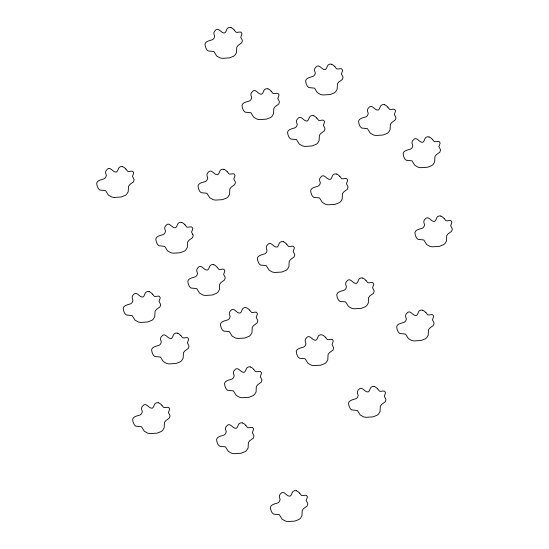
<?xml version="1.0" encoding="UTF-8"?>
<svg xmlns="http://www.w3.org/2000/svg" width="549" height="549" viewBox="0 0 549 549"><rect width="100%" height="100%" fill="white"/><g stroke="black" fill="none" stroke-linecap="round" stroke-linejoin="round"><path stroke-width="0.82" d="M114.405 197.427L121.137 197.002L125.344 195.334A9.539 8.269 -20.4 0 0 126.846 194.01L128.219 191.697L128.507 186.303L129.839 184.526L133.352 181.966L134.059 180.065A4.117 3.569 -20.4 0 0 133.922 179.235A3.891 3.376 -20.4 0 0 133.675 178.658L132.474 176.414L133.62 173.175A3.081 2.67 -20.4 0 0 133.633 172.619C132.844 168.92 127.903 173.511 126.805 170.286A14.528 12.593 -20.4 0 0 126.62 169.964A6.794 5.888 -20.4 0 0 126.181 169.346L125.92 169.051M230.861 27.622L229.688 27.45A2.731 2.368 -20.4 0 0 228.823 27.594C226.058 28.184 226.785 31.767 224.658 32.933C220.767 33.619 218.44 25.81 214.68 31.156A3.85 3.335 -20.4 0 0 214.014 32.425L213.89 33.153A4.529 3.925 -20.4 0 0 214.151 34.711L214.666 36.371L214.041 38.197A4.817 4.179 -20.4 0 1 212.415 39.713C209.368 40.777 203.501 41.443 205.278 46.178A24.465 21.205 -20.4 0 0 205.69 47.502L206.65 49.554L208.14 50.92L213.849 51.496L216.69 55.998L219.916 57.837A12.03 10.424 -20.4 0 0 222.681 58.324L229.413 57.899L233.62 56.231A9.539 8.269 -20.4 0 0 235.123 54.907L236.495 52.594L236.784 47.2L238.115 45.423L241.629 42.863L242.335 40.962A4.117 3.569 -20.4 0 0 242.198 40.125A3.891 3.376 -20.4 0 0 241.951 39.555L240.75 37.311L241.903 34.072A3.081 2.67 -20.4 0 0 241.91 33.51C241.121 29.818 236.18 34.409 235.082 31.183A14.528 12.593 -20.4 0 0 234.897 30.861A6.794 5.888 -20.4 0 0 234.457 30.236L234.197 29.948M331.527 64.267L330.347 64.089A2.731 2.368 -20.4 0 0 329.489 64.233C326.724 64.83 327.451 68.405 325.317 69.579C321.433 70.258 319.106 62.449 315.346 67.795A3.85 3.335 -20.4 0 0 314.68 69.071L314.55 69.798A4.529 3.925 -20.4 0 0 314.81 71.349L315.332 73.01L314.701 74.842A4.817 4.179 -20.4 0 1 313.081 76.359C310.027 77.423 304.16 78.082 305.944 82.817A24.465 21.205 -20.4 0 0 306.356 84.141L307.316 86.193L308.806 87.566L314.515 88.135L317.349 92.644L320.575 94.483A12.03 10.424 -20.4 0 0 323.34 94.963L330.079 94.538L334.286 92.87A9.539 8.269 -20.4 0 0 335.782 91.553L337.161 89.24L337.45 83.839L338.774 82.062L342.295 79.502L343.001 77.608A4.117 3.569 -20.4 0 0 342.864 76.771A3.891 3.376 -20.4 0 0 342.61 76.201L341.416 73.957L342.562 70.711A3.081 2.67 -20.4 0 0 342.576 70.155C341.78 66.463 336.846 71.047 335.748 67.822A14.528 12.593 -20.4 0 0 335.563 67.506A6.794 5.888 -20.4 0 0 335.123 66.882L334.863 66.594M384.451 104.756L383.271 104.578A2.731 2.368 -20.4 0 0 382.413 104.722C379.647 105.312 380.375 108.894 378.24 110.068C374.356 110.747 372.03 102.938 368.262 108.283A3.85 3.335 -20.4 0 0 367.604 109.56L367.473 110.287A4.529 3.925 -20.4 0 0 367.734 111.838L368.255 113.499L367.624 115.324A4.817 4.179 -20.4 0 1 366.005 116.848C362.951 117.911 357.083 118.57 358.868 123.305A24.465 21.205 -20.4 0 0 359.279 124.63L360.24 126.682L361.729 128.054L367.432 128.624L370.273 133.132L373.498 134.972A12.03 10.424 -20.4 0 0 376.264 135.452L383.003 135.027L387.21 133.359A9.539 8.269 -20.4 0 0 388.706 132.035L390.085 129.729L390.373 124.328L391.698 122.551L395.218 119.991L395.925 118.09A4.117 3.569 -20.4 0 0 395.781 117.26A3.891 3.376 -20.4 0 0 395.534 116.683L394.34 114.439L395.486 111.2A3.081 2.67 -20.4 0 0 395.5 110.644C394.704 106.952 389.769 111.536 388.671 108.311A14.528 12.593 -20.4 0 0 388.486 107.995A6.794 5.888 -20.4 0 0 388.047 107.371L387.786 107.076M267.898 88.869L266.725 88.698A2.731 2.368 -20.4 0 0 265.86 88.842C263.095 89.432 263.822 93.014 261.695 94.181C257.804 94.867 255.477 87.058 251.717 92.404A3.85 3.335 -20.4 0 0 251.051 93.673L250.927 94.407A4.529 3.925 -20.4 0 0 251.188 95.958L251.703 97.619L251.078 99.444A4.817 4.179 -20.4 0 1 249.452 100.961C246.405 102.025 240.537 102.69 242.315 107.426A24.465 21.205 -20.4 0 0 242.727 108.75L243.687 110.802L245.177 112.168L250.886 112.744L253.727 117.246L256.953 119.085A12.03 10.424 -20.4 0 0 259.718 119.572L266.45 119.147L270.657 117.479A9.539 8.269 -20.4 0 0 272.16 116.155L273.532 113.842L273.821 108.448L275.152 106.671L278.666 104.111L279.372 102.21A4.117 3.569 -20.4 0 0 279.235 101.38A3.891 3.376 -20.4 0 0 278.988 100.803L277.787 98.559L278.94 95.32A3.081 2.67 -20.4 0 0 278.947 94.764C278.158 91.065 273.217 95.656 272.119 92.431A14.528 12.593 -20.4 0 0 271.933 92.108A6.794 5.888 -20.4 0 0 271.494 91.491L271.233 91.196M429.016 136.976L427.836 136.797A2.731 2.368 -20.4 0 0 426.971 136.941C424.205 137.531 424.933 141.114 422.805 142.287C418.921 142.966 416.588 135.157 412.827 140.503A3.85 3.335 -20.4 0 0 412.162 141.772L412.038 142.507A4.529 3.925 -20.4 0 0 412.299 144.058L412.814 145.718L412.189 147.544A4.817 4.179 -20.4 0 1 410.563 149.06C407.516 150.131 401.648 150.79 403.426 155.525A24.465 21.205 -20.4 0 0 403.838 156.849L404.798 158.901L406.294 160.274L411.997 160.843L414.838 165.352L418.064 167.191A12.03 10.424 -20.4 0 0 420.829 167.671L427.561 167.246L431.775 165.578A9.539 8.269 -20.4 0 0 433.271 164.254L434.643 161.941L434.932 156.547L436.263 154.77L439.783 152.21L440.483 150.309A4.117 3.569 -20.4 0 0 440.346 149.479A3.891 3.376 -20.4 0 0 440.099 148.903L438.905 146.658L440.051 143.419A3.081 2.67 -20.4 0 0 440.058 142.864C439.269 139.172 434.334 143.756 433.23 140.53A14.528 12.593 -20.4 0 0 433.051 140.215A6.794 5.888 -20.4 0 0 432.605 139.59L432.351 139.295M313.465 115.702L312.285 115.53A2.731 2.368 -20.4 0 0 311.427 115.674C308.662 116.264 309.389 119.84 307.262 121.013C303.371 121.693 301.044 113.89 297.284 119.229A3.85 3.335 -20.4 0 0 296.618 120.505L296.494 121.233A4.529 3.925 -20.4 0 0 296.748 122.784L297.27 124.451L296.645 126.277A4.817 4.179 -20.4 0 1 295.019 127.793C291.965 128.857 286.098 129.516 287.882 134.258A24.465 21.205 -20.4 0 0 288.294 135.582L289.254 137.634L290.744 139L296.453 139.57L299.294 144.078L302.513 145.917A12.03 10.424 -20.4 0 0 305.285 146.398L312.017 145.979L316.224 144.305A9.539 8.269 -20.4 0 0 317.727 142.987L319.099 140.674L319.388 135.274L320.719 133.496L324.233 130.943L324.939 129.042A4.117 3.569 -20.4 0 0 324.802 128.205A3.891 3.376 -20.4 0 0 324.555 127.636L323.354 125.392L324.507 122.146A3.081 2.67 -20.4 0 0 324.514 121.59C323.725 117.898 318.784 122.489 317.686 119.263A14.528 12.593 -20.4 0 0 317.5 118.941A6.794 5.888 -20.4 0 0 317.061 118.316L316.8 118.028M336.544 174.081L335.364 173.909A2.731 2.368 -20.4 0 0 334.499 174.054C331.733 174.644 332.461 178.226 330.333 179.393C326.449 180.079 324.116 172.269 320.355 177.615A3.85 3.335 -20.4 0 0 319.69 178.885L319.566 179.612A4.529 3.925 -20.4 0 0 319.827 181.17L320.341 182.831L319.717 184.656A4.817 4.179 -20.4 0 1 318.091 186.173C315.044 187.236 309.176 187.902 310.954 192.637A24.465 21.205 -20.4 0 0 311.365 193.962L312.326 196.014L313.822 197.379L319.525 197.956L322.366 202.457L325.591 204.297A12.03 10.424 -20.4 0 0 328.357 204.784L335.089 204.358L339.296 202.691A9.539 8.269 -20.4 0 0 340.799 201.366L342.171 199.054L342.459 193.653L343.791 191.882L347.311 189.323L348.011 187.422A4.117 3.569 -20.4 0 0 347.874 186.585A3.891 3.376 -20.4 0 0 347.627 186.015L346.433 183.771L347.579 180.532A3.081 2.67 -20.4 0 0 347.586 179.969C346.796 176.277 341.862 180.868 340.757 177.643A14.528 12.593 -20.4 0 0 340.579 177.32A6.794 5.888 -20.4 0 0 340.133 176.696L339.879 176.407M440.799 216.107L439.619 215.929A2.731 2.368 -20.4 0 0 438.761 216.073C435.995 216.663 436.723 220.245 434.588 221.419C430.704 222.098 428.378 214.288 424.617 219.634A3.85 3.335 -20.4 0 0 423.952 220.904L423.828 221.638A4.529 3.925 -20.4 0 0 424.082 223.189L424.603 224.85L423.972 226.675A4.817 4.179 -20.4 0 1 422.353 228.192C419.299 229.262 413.431 229.921 415.216 234.656A24.465 21.205 -20.4 0 0 415.627 235.981L416.588 238.033L418.077 239.405L423.787 239.975L426.628 244.483L429.846 246.323A12.03 10.424 -20.4 0 0 432.619 246.803L439.351 246.377L443.558 244.71A9.539 8.269 -20.4 0 0 445.061 243.385L446.433 241.073L446.721 235.679L448.053 233.901L451.566 231.342L452.273 229.441A4.117 3.569 -20.4 0 0 452.136 228.61A3.891 3.376 -20.4 0 0 451.889 228.034L450.688 225.79L451.834 222.551A3.081 2.67 -20.4 0 0 451.848 221.995C451.058 218.303 446.117 222.887 445.019 219.662A14.528 12.593 -20.4 0 0 444.834 219.346A6.794 5.888 -20.4 0 0 444.395 218.722L444.134 218.427M223.923 169.38L222.743 169.209A2.731 2.368 -20.4 0 0 221.878 169.353C219.113 169.943 219.84 173.525 217.713 174.692C213.822 175.378 211.495 167.569 207.735 172.914A3.85 3.335 -20.4 0 0 207.069 174.184L206.946 174.911A4.529 3.925 -20.4 0 0 207.206 176.469L207.721 178.13L207.097 179.955A4.817 4.179 -20.4 0 1 205.47 181.472C202.423 182.536 196.556 183.201 198.333 187.936A24.465 21.205 -20.4 0 0 198.745 189.261L199.706 191.313L201.202 192.678L206.904 193.255L209.745 197.757L212.971 199.596A12.03 10.424 -20.4 0 0 215.736 200.083L222.469 199.658L226.675 197.99A9.539 8.269 -20.4 0 0 228.178 196.666L229.551 194.353L229.839 188.959L231.17 187.182L234.691 184.622L235.391 182.721A4.117 3.569 -20.4 0 0 235.253 181.891A3.891 3.376 -20.4 0 0 235.006 181.314L233.812 179.07L234.958 175.831A3.081 2.67 -20.4 0 0 234.965 175.275C234.176 171.576 229.235 176.167 228.137 172.942A14.528 12.593 -20.4 0 0 227.959 172.619A6.794 5.888 -20.4 0 0 227.512 171.995L227.259 171.707M122.585 166.724L121.404 166.553A2.731 2.368 -20.4 0 0 120.547 166.697C117.781 167.287 118.509 170.869 116.381 172.036C112.49 172.722 110.164 164.913 106.403 170.259A3.85 3.335 -20.4 0 0 105.737 171.528L105.614 172.262A4.529 3.925 -20.4 0 0 105.868 173.813L106.389 175.474L105.758 177.3A4.817 4.179 -20.4 0 1 104.138 178.816C101.085 179.88 95.217 180.546 97.001 185.281A24.465 21.205 -20.4 0 0 97.413 186.605L98.374 188.657L99.863 190.023L105.573 190.599L108.414 195.101L111.632 196.94A12.03 10.424 -20.4 0 0 114.405 197.427M283.284 241.766L282.104 241.594A2.731 2.368 -20.4 0 0 281.239 241.738C278.473 242.329 279.201 245.911 277.073 247.077C273.182 247.764 270.856 239.954 267.095 245.3A3.85 3.335 -20.4 0 0 266.43 246.57L266.306 247.297A4.529 3.925 -20.4 0 0 266.567 248.855L267.082 250.516L266.457 252.341A4.817 4.179 -20.4 0 1 264.831 253.858C261.784 254.921 255.916 255.58 257.694 260.322A24.465 21.205 -20.4 0 0 258.105 261.647L259.066 263.698L260.562 265.064L266.265 265.641L269.106 270.142L272.331 271.981A12.03 10.424 -20.4 0 0 275.097 272.469L281.829 272.043L286.036 270.376A9.539 8.269 -20.4 0 0 287.539 269.051L288.911 266.739L289.199 261.338L290.531 259.567L294.051 257.007L294.751 255.107A4.117 3.569 -20.4 0 0 294.614 254.269A3.891 3.376 -20.4 0 0 294.367 253.7L293.173 251.456L294.319 248.217A3.081 2.67 -20.4 0 0 294.326 247.654C293.537 243.962 288.596 248.553 287.498 245.328A14.528 12.593 -20.4 0 0 287.312 245.005A6.794 5.888 -20.4 0 0 286.873 244.38L286.612 244.092M181.698 222.462L180.518 222.29A2.731 2.368 -20.4 0 0 179.66 222.434C176.895 223.024 177.622 226.607 175.488 227.773C171.604 228.459 169.277 220.65 165.517 225.996A3.85 3.335 -20.4 0 0 164.851 227.265L164.721 228A4.529 3.925 -20.4 0 0 164.981 229.551L165.503 231.211L164.872 233.037A4.817 4.179 -20.4 0 1 163.252 234.553C160.198 235.617 154.331 236.283 156.115 241.018A24.465 21.205 -20.4 0 0 156.527 242.342L157.488 244.394L158.977 245.76L164.686 246.336L167.527 250.838L170.746 252.677A12.03 10.424 -20.4 0 0 173.518 253.164L180.25 252.739L184.457 251.071A9.539 8.269 -20.4 0 0 185.96 249.747L187.333 247.434L187.621 242.04L188.952 240.263L192.466 237.703L193.173 235.802A4.117 3.569 -20.4 0 0 193.035 234.972A3.891 3.376 -20.4 0 0 192.781 234.396M362.663 278.089L361.482 277.918A2.731 2.368 -20.4 0 0 360.618 278.062C357.852 278.652 358.579 282.234 356.452 283.401C352.561 284.08 350.235 276.277 346.474 281.616A3.85 3.335 -20.4 0 0 345.808 282.893L345.685 283.62A4.529 3.925 -20.4 0 0 345.945 285.171L346.46 286.839L345.836 288.664A4.817 4.179 -20.4 0 1 344.209 290.181C341.162 291.245 335.295 291.903 337.072 296.645A24.465 21.205 -20.4 0 0 337.484 297.97L338.445 300.022L339.941 301.387L345.644 301.957L348.485 306.466L351.71 308.305A12.03 10.424 -20.4 0 0 354.476 308.785L361.208 308.366L365.414 306.699A9.539 8.269 -20.4 0 0 366.917 305.374L368.29 303.062L368.578 297.661L369.909 295.89L373.43 293.331L374.13 291.43A4.117 3.569 -20.4 0 0 373.993 290.593A3.891 3.376 -20.4 0 0 373.745 290.023L372.551 287.779L373.697 284.533A3.081 2.67 -20.4 0 0 373.704 283.977C372.915 280.285 367.974 284.876 366.876 281.651A14.528 12.593 -20.4 0 0 366.698 281.328A6.794 5.888 -20.4 0 0 366.252 280.704L365.998 280.415M422.572 310.226L421.392 310.055A2.731 2.368 -20.4 0 0 420.534 310.199C417.762 310.789 418.489 314.371 416.362 315.538C412.477 316.224 410.144 308.414 406.384 313.76A3.85 3.335 -20.4 0 0 405.718 315.03L405.594 315.757A4.529 3.925 -20.4 0 0 405.855 317.315L406.377 318.976L405.745 320.801A4.817 4.179 -20.4 0 1 404.126 322.318C401.072 323.382 395.205 324.047 396.989 328.782A24.465 21.205 -20.4 0 0 397.394 330.107L398.354 332.159L399.85 333.524L405.553 334.101L408.394 338.603L411.62 340.442A12.03 10.424 -20.4 0 0 414.385 340.929L421.117 340.504L425.331 338.836A9.539 8.269 -20.4 0 0 426.827 337.511L428.199 335.199L428.488 329.805L429.819 328.028L433.339 325.468L434.039 323.567A4.117 3.569 -20.4 0 0 433.902 322.737A3.891 3.376 -20.4 0 0 433.655 322.16L432.461 319.916L433.607 316.677A3.081 2.67 -20.4 0 0 433.614 316.121C432.825 312.422 427.891 317.013 426.786 313.788A14.528 12.593 -20.4 0 0 426.607 313.465A6.794 5.888 -20.4 0 0 426.161 312.841L425.907 312.553M213.733 264.728L212.552 264.556A2.731 2.368 -20.4 0 0 211.694 264.7C208.929 265.291 209.656 268.873 207.529 270.039C203.638 270.726 201.311 262.916 197.551 268.262A3.85 3.335 -20.4 0 0 196.885 269.532L196.762 270.266A4.529 3.925 -20.4 0 0 197.016 271.817L197.537 273.477L196.913 275.303A4.817 4.179 -20.4 0 1 195.286 276.82C192.232 277.883 186.365 278.549 188.149 283.284A24.465 21.205 -20.4 0 0 188.561 284.608L189.522 286.66L191.011 288.026L196.72 288.602L199.562 293.104L202.78 294.943A12.03 10.424 -20.4 0 0 205.552 295.431L212.285 295.005L216.491 293.338A9.539 8.269 -20.4 0 0 217.994 292.013L219.367 289.7L219.655 284.307L220.986 282.529L224.5 279.969L225.207 278.069A4.117 3.569 -20.4 0 0 225.069 277.238A3.891 3.376 -20.4 0 0 224.822 276.662L223.621 274.418L224.774 271.179A3.081 2.67 -20.4 0 0 224.781 270.623C223.992 266.924 219.051 271.515 217.953 268.289A14.528 12.593 -20.4 0 0 217.768 267.967A6.794 5.888 -20.4 0 0 217.329 267.349M149.136 291.711L147.962 291.54A2.731 2.368 -20.4 0 0 147.098 291.684C144.332 292.274 145.06 295.856 142.932 297.023C139.041 297.709 136.715 289.899 132.954 295.245A3.85 3.335 -20.4 0 0 132.288 296.515L132.165 297.242A4.529 3.925 -20.4 0 0 132.426 298.8L132.94 300.461L132.316 302.286A4.817 4.179 -20.4 0 1 130.689 303.803C127.642 304.867 121.768 305.532 123.552 310.267A24.465 21.205 -20.4 0 0 123.964 311.592L124.925 313.644L126.414 315.009L132.124 315.586L134.965 320.088L138.19 321.927A12.03 10.424 -20.4 0 0 140.956 322.414L147.688 321.988L151.895 320.321A9.539 8.269 -20.4 0 0 153.397 318.996L154.77 316.684L155.058 311.29L156.39 309.512L159.903 306.953L160.61 305.052A4.117 3.569 -20.4 0 0 160.473 304.221A3.891 3.376 -20.4 0 0 160.226 303.645L159.025 301.401L160.178 298.162A3.081 2.67 -20.4 0 0 160.184 297.606C159.395 293.907 154.454 298.498 153.356 295.273A14.528 12.593 -20.4 0 0 153.171 294.95A6.794 5.888 -20.4 0 0 152.732 294.326L152.471 294.038M374.411 386.606L373.231 386.434A2.731 2.368 -20.4 0 0 372.373 386.578C369.601 387.169 370.328 390.744 368.201 391.917C364.316 392.597 361.983 384.787 358.223 390.133A3.85 3.335 -20.4 0 0 357.557 391.41L357.433 392.137A4.529 3.925 -20.4 0 0 357.694 393.688L358.216 395.355L357.584 397.181A4.817 4.179 -20.4 0 1 355.965 398.698C352.911 399.761 347.043 400.42 348.828 405.162A24.465 21.205 -20.4 0 0 349.233 406.48L350.193 408.531L351.689 409.904L357.392 410.474L360.233 414.982L363.459 416.821A12.03 10.424 -20.4 0 0 366.224 417.302L372.956 416.876L377.17 415.209A9.539 8.269 -20.4 0 0 378.666 413.891L380.038 411.578L380.327 406.178L381.658 404.4L385.178 401.847L385.878 399.946A4.117 3.569 -20.4 0 0 385.741 399.109A3.891 3.376 -20.4 0 0 385.494 398.54L384.3 396.296L385.446 393.05A3.081 2.67 -20.4 0 0 385.453 392.494C384.664 388.802 379.73 393.386 378.625 390.161A14.528 12.593 -20.4 0 0 378.446 389.845A6.794 5.888 -20.4 0 0 378 389.22L377.746 388.932M177.512 333.202L176.332 333.03A2.731 2.368 -20.4 0 0 175.474 333.174C172.709 333.765 173.436 337.347 171.302 338.513C167.418 339.2 165.091 331.39 161.324 336.736A3.85 3.335 -20.4 0 0 160.658 338.006L160.534 338.733A4.529 3.925 -20.4 0 0 160.795 340.291L161.317 341.952L160.685 343.777A4.817 4.179 -20.4 0 1 159.066 345.294C156.012 346.357 150.145 347.016 151.929 351.758A24.465 21.205 -20.4 0 0 152.341 353.082L153.301 355.134L154.791 356.5L160.493 357.076L163.334 361.578L166.56 363.417A12.03 10.424 -20.4 0 0 169.325 363.905L176.064 363.479L180.271 361.812A9.539 8.269 -20.4 0 0 181.767 360.487L183.146 358.174L183.435 352.774L184.759 351.003L188.28 348.443L188.986 346.543A4.117 3.569 -20.4 0 0 188.842 345.705A3.891 3.376 -20.4 0 0 188.595 345.136L187.401 342.892L188.547 339.653A3.081 2.67 -20.4 0 0 188.561 339.09C187.765 335.398 182.831 339.989 181.733 336.763A14.528 12.593 -20.4 0 0 181.547 336.441A6.794 5.888 -20.4 0 0 181.108 335.816L180.847 335.528M250.419 367.013L249.239 366.835A2.731 2.368 -20.4 0 0 248.381 366.979C245.609 367.576 246.336 371.151 244.209 372.325C240.325 373.004 237.998 365.195 234.231 370.541A3.85 3.335 -20.4 0 0 233.565 371.817L233.442 372.545A4.529 3.925 -20.4 0 0 233.702 374.095L234.224 375.756L233.593 377.588A4.817 4.179 -20.4 0 1 231.973 379.105C228.919 380.169 223.052 380.828 224.836 385.563A24.465 21.205 -20.4 0 0 225.241 386.887L226.202 388.939L227.698 390.312L233.4 390.881L236.242 395.39L239.467 397.229A12.03 10.424 -20.4 0 0 242.233 397.709L248.965 397.284L253.178 395.616A9.539 8.269 -20.4 0 0 254.674 394.299L256.047 391.986L256.335 386.585L257.666 384.808L261.187 382.248L261.887 380.354A4.117 3.569 -20.4 0 0 261.749 379.517A3.891 3.376 -20.4 0 0 261.502 378.947L260.308 376.703L261.454 373.457A3.081 2.67 -20.4 0 0 261.461 372.901C260.672 369.209 255.738 373.794 254.64 370.568A14.528 12.593 -20.4 0 0 254.455 370.252A6.794 5.888 -20.4 0 0 254.009 369.628L253.755 369.34M242.473 422.984L241.292 422.805A2.731 2.368 -20.4 0 0 240.435 422.95C237.669 423.547 238.396 427.122 236.262 428.295C232.378 428.975 230.052 421.165 226.291 426.511A3.85 3.335 -20.4 0 0 225.625 427.788L225.495 428.515A4.529 3.925 -20.4 0 0 225.756 430.066L226.277 431.727L225.646 433.559A4.817 4.179 -20.4 0 1 224.026 435.076C220.972 436.139 215.105 436.798 216.889 441.533A24.465 21.205 -20.4 0 0 217.301 442.858L218.262 444.91L219.751 446.282L225.461 446.852L228.302 451.36L231.52 453.2A12.03 10.424 -20.4 0 0 234.293 453.68L241.025 453.254L245.231 451.587A9.539 8.269 -20.4 0 0 246.734 450.262L248.107 447.957L248.395 442.556L249.726 440.778L253.24 438.219L253.947 436.318A4.117 3.569 -20.4 0 0 253.81 435.487A3.891 3.376 -20.4 0 0 253.556 434.918L252.362 432.674L253.508 429.428A3.081 2.67 -20.4 0 0 253.521 428.872C252.732 425.18 247.791 429.764 246.693 426.539A14.528 12.593 -20.4 0 0 246.508 426.223A6.794 5.888 -20.4 0 0 246.069 425.599L245.808 425.31M158.531 402.877L157.35 402.705A2.731 2.368 -20.4 0 0 156.492 402.849C153.727 403.44 154.454 407.022 152.32 408.188C148.436 408.868 146.109 401.065 142.349 406.404A3.85 3.335 -20.4 0 0 141.683 407.681L141.553 408.408A4.529 3.925 -20.4 0 0 141.814 409.959L142.335 411.626L141.704 413.452A4.817 4.179 -20.4 0 1 140.084 414.969C137.03 416.032 131.163 416.691 132.947 421.433A24.465 21.205 -20.4 0 0 133.359 422.757L134.32 424.809L135.809 426.175L141.518 426.745L144.353 431.253L147.578 433.092A12.03 10.424 -20.4 0 0 150.344 433.573L157.083 433.154L161.289 431.487A9.539 8.269 -20.4 0 0 162.785 430.162L164.165 427.849L164.453 422.449L165.777 420.678L169.298 418.118L170.005 416.217A4.117 3.569 -20.4 0 0 169.867 415.38A3.891 3.376 -20.4 0 0 169.614 414.811L168.419 412.567L169.566 409.321A3.081 2.67 -20.4 0 0 169.579 408.765C168.783 405.073 163.849 409.664 162.751 406.438A14.528 12.593 -20.4 0 0 162.566 406.116A6.794 5.888 -20.4 0 0 162.127 405.491L161.866 405.203M296.316 490.82L295.136 490.648A2.731 2.368 -20.4 0 0 294.278 490.792C291.512 491.382 292.24 494.965 290.105 496.131C286.221 496.818 283.895 489.008 280.127 494.347A3.85 3.335 -20.4 0 0 279.462 495.623L279.338 496.351A4.529 3.925 -20.4 0 0 279.599 497.909L280.12 499.569L279.489 501.395A4.817 4.179 -20.4 0 1 277.869 502.911C274.816 503.975 268.948 504.634 270.732 509.376A24.465 21.205 -20.4 0 0 271.144 510.7L272.105 512.752L273.594 514.118L279.297 514.688L282.138 519.196L285.363 521.035A12.03 10.424 -20.4 0 0 288.129 521.523L294.868 521.097L299.075 519.429A9.539 8.269 -20.4 0 0 300.571 518.105L301.95 515.792L302.238 510.392L303.563 508.621L307.083 506.061L307.79 504.16A4.117 3.569 -20.4 0 0 307.646 503.323A3.891 3.376 -20.4 0 0 307.399 502.754L306.205 500.51L307.351 497.27A3.081 2.67 -20.4 0 0 307.365 496.708C306.568 493.016 301.634 497.607 300.536 494.381A14.528 12.593 -20.4 0 0 300.351 494.059A6.794 5.888 -20.4 0 0 299.912 493.434L299.651 493.146M325.488 337.251L325.749 337.539A6.794 5.888 -20.4 0 1 326.188 338.163A14.528 12.593 -20.4 0 1 326.374 338.486C327.472 341.711 332.413 337.12 333.202 340.812A3.081 2.67 -20.4 0 1 333.195 341.368L332.042 344.614L333.243 346.858A3.891 3.376 -20.4 0 1 333.49 347.428A4.117 3.569 -20.4 0 1 333.627 348.265L332.92 350.166L329.407 352.726L328.076 354.496L327.787 359.897L326.415 362.21A9.539 8.269 -20.4 0 1 324.912 363.534L320.705 365.202L313.973 365.62A12.03 10.424 -20.4 0 1 311.208 365.14L307.982 363.301L305.141 358.792L299.431 358.223L297.942 356.857L296.982 354.805A24.465 21.205 -20.4 0 1 296.57 353.481C294.792 348.739 300.66 348.08 303.707 347.016A4.817 4.179 -20.4 0 0 305.333 345.499L305.958 343.674L305.436 342.006A4.529 3.925 -20.4 0 1 305.182 340.455L305.306 339.728A3.85 3.335 -20.4 0 1 305.971 338.452C309.732 333.113 312.058 340.915 315.95 340.236C318.077 339.069 317.349 335.487 320.115 334.897A2.731 2.368 -20.4 0 1 320.98 334.753L322.153 334.924A9.957 8.633 -20.4 0 1 325.406 337.306M185.034 224.788L185.294 225.083A6.794 5.888 -20.4 0 1 185.734 225.701A14.528 12.593 -20.4 0 1 185.919 226.023C187.017 229.249 191.958 224.658 192.747 228.357A3.081 2.67 -20.4 0 1 192.733 228.912L191.587 232.152L192.781 234.396M249.665 310.068L249.925 310.357A6.794 5.888 -20.4 0 1 250.365 310.981A14.528 12.593 -20.4 0 1 250.55 311.297C251.648 314.522 256.589 309.938 257.378 313.63A3.081 2.67 -20.4 0 1 257.371 314.186L256.218 317.432L257.419 319.676A3.891 3.376 -20.4 0 1 257.666 320.245A4.117 3.569 -20.4 0 1 257.804 321.083L257.097 322.977L253.583 325.536L252.252 327.314L251.964 332.715L250.591 335.02A9.539 8.269 -20.4 0 1 249.088 336.345L244.881 338.012L238.149 338.438A12.03 10.424 -20.4 0 1 235.384 337.958L232.158 336.118L229.317 331.61L223.608 331.04L222.119 329.668L221.158 327.616A24.465 21.205 -20.4 0 1 220.746 326.291C218.969 321.556 224.836 320.897 227.883 319.834A4.817 4.179 -20.4 0 0 229.509 318.317L230.134 316.485L229.619 314.824A4.529 3.925 -20.4 0 1 229.358 313.273L229.482 312.546A3.85 3.335 -20.4 0 1 230.148 311.269C233.908 305.923 236.235 313.733 240.126 313.054C242.253 311.88 241.526 308.298 244.291 307.714A2.731 2.368 -20.4 0 1 245.156 307.564L246.336 307.742A9.957 8.633 -20.4 0 1 249.582 310.123M230.909 27.546A9.957 8.633 -20.4 0 1 234.114 30.01M122.633 166.656A9.957 8.633 -20.4 0 1 125.838 169.113M158.579 402.801A9.957 8.633 -20.4 0 1 161.777 405.258M242.521 422.908A9.957 8.633 -20.4 0 1 245.726 425.365M296.364 490.744A9.957 8.633 -20.4 0 1 299.562 493.208M422.62 310.158A9.957 8.633 -20.4 0 1 425.818 312.614M374.459 386.53A9.957 8.633 -20.4 0 1 377.657 388.987M250.468 366.938A9.957 8.633 -20.4 0 1 253.665 369.395M177.56 333.126A9.957 8.633 -20.4 0 1 180.758 335.59M149.184 291.643A9.957 8.633 -20.4 0 1 152.389 294.099M213.781 264.659A9.957 8.633 -20.4 0 1 216.985 267.116M267.946 88.801A9.957 8.633 -20.4 0 1 271.151 91.258M331.575 64.192A9.957 8.633 -20.4 0 1 334.773 66.649M384.499 104.681A9.957 8.633 -20.4 0 1 387.697 107.137M429.064 136.9A9.957 8.633 -20.4 0 1 432.262 139.357M440.847 216.032A9.957 8.633 -20.4 0 1 444.052 218.488M362.711 278.014A9.957 8.633 -20.4 0 1 365.909 280.47M283.325 241.69A9.957 8.633 -20.4 0 1 286.53 244.154M336.592 174.006A9.957 8.633 -20.4 0 1 339.79 176.469M313.513 115.626A9.957 8.633 -20.4 0 1 316.718 118.083M223.965 169.312A9.957 8.633 -20.4 0 1 227.169 171.768M181.746 222.393A9.957 8.633 -20.4 0 1 184.951 224.85"/></g></svg>
